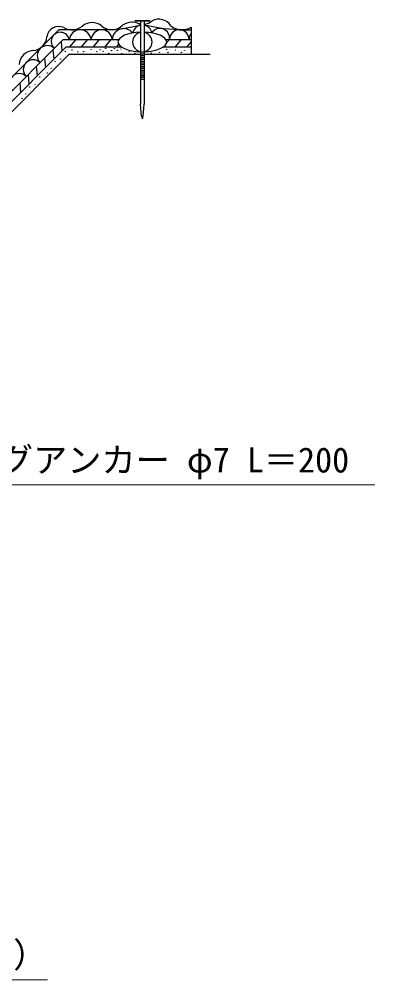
# Model space of a CAD drawing. Units: millimetres, scale not verified. Extents: x 200 to 8200, y 200 to 5825.
# Drawn here: x 3087 to 3815, y 1797 to 3762 of the extents above; entities that cross this region are included whole.
import ezdxf
from ezdxf.enums import TextEntityAlignment as Align

# ---------------------------------------------------------------- set-up
doc = ezdxf.new("R2010")
doc.units = ezdxf.units.MM
doc.header["$LTSCALE"] = 20
doc.layers.add('C-STR', color=1, linetype='Continuous', lineweight=25)
doc.layers.add('C-STR-HTXT', color=1, linetype='Continuous', lineweight=13)
doc.styles.add('ＭＳ ゴシック', font='')
doc.styles.get('ＭＳ ゴシック').set_extended_font_data('MS Gothic')

msp = doc.modelspace()

# ---------------------------------------------------------------- linework, layer by layer
at = {"layer": 'C-STR', "color": 7}
for p, q in [((3323.85, 3759.46), (3353.91, 3759.47)), ((3323.85, 3757.99), (3323.85, 3759.46)), ((3353.91, 3758), (3323.85, 3757.99)), ((3335.38, 3758), (3335.43, 3588.28)), ((3342.38, 3758), (3342.43, 3588.29)), ((3353.91, 3758), (3353.91, 3759.47)), ((2959.49, 3531.57), (3168.15, 3740.24)), ((3279.86, 3740.24), (3168.15, 3740.24)), ((3295.21, 3741.96), (3279.86, 3740.24)), ((3295.21, 3741.96), (3335.38, 3749.58)), ((3382.51, 3741.96), (3342.38, 3749.57)), ((3414.48, 3740.24), (3382.51, 3741.96)), ((3414.48, 3740.24), (3438.86, 3740.24)), ((3438.86, 3745.75), (3438.86, 3690.24)), ((2954.39, 3498.2), (3176.44, 3720.24)), ((3172.57, 3716.37), (3174.27, 3696.86)), ((3176.44, 3720.24), (3290.45, 3720.24)), ((3202.48, 3720.24), (3189.89, 3705.24)), ((3226.48, 3720.24), (3213.89, 3705.24)), ((3250.48, 3720.24), (3237.89, 3705.24)), ((3274.48, 3720.24), (3261.89, 3705.24)), ((3288.86, 3720.24), (3290.45, 3720.24)), ((3387.27, 3720.24), (3438.86, 3720.24)), ((3394.48, 3720.24), (3388.62, 3713.25)), ((3418.48, 3720.24), (3405.89, 3705.24)), ((3438.86, 3715.93), (3429.89, 3705.24)), ((2961.39, 3483.98), (3182.65, 3705.24)), ((3155.6, 3699.4), (3157.3, 3679.89)), ((3182.65, 3705.24), (3288.86, 3705.24)), ((3290.29, 3710.49), (3285.89, 3705.24)), ((3288.86, 3705.24), (3295.56, 3705.24)), ((3335.4, 3694.83), (3342.4, 3694.83)), ((3382.16, 3705.24), (3438.86, 3705.24)), ((2943.86, 3445.24), (3188.86, 3690.24)), ((3138.63, 3682.43), (3140.33, 3662.92)), ((3188.86, 3690.24), (3288.86, 3690.24)), ((3288.86, 3690.24), (3335.4, 3690.24)), ((3335.4, 3691.13), (3342.4, 3691.13)), ((3335.4, 3687.43), (3342.4, 3687.43)), ((3335.4, 3683.72), (3342.4, 3683.72)), ((3335.4, 3680.02), (3342.4, 3680.02)), ((3335.4, 3676.32), (3342.4, 3676.32)), ((3342.4, 3690.24), (3477.84, 3690.24)), ((3121.66, 3665.46), (3123.36, 3645.95)), ((3335.41, 3672.62), (3342.41, 3672.62)), ((3335.41, 3668.91), (3342.41, 3668.91)), ((3335.41, 3665.21), (3342.41, 3665.21)), ((3335.41, 3661.51), (3342.41, 3661.51)), ((3335.41, 3657.81), (3342.41, 3657.81)), ((3104.68, 3648.49), (3106.39, 3628.98)), ((3335.41, 3654.1), (3342.41, 3654.1)), ((3335.41, 3650.4), (3342.41, 3650.4)), ((3335.41, 3646.7), (3342.41, 3646.7)), ((3335.41, 3643), (3342.41, 3643)), ((3335.42, 3639.29), (3342.42, 3639.29)), ((3087.71, 3631.52), (3089.42, 3612.01)), ((3337.44, 3563.28), (3335.43, 3588.28)), ((3340.44, 3563.29), (3342.43, 3588.29)), ((3337.44, 3563.28), (3338.94, 3558.28)), ((3338.94, 3558.28), (3340.44, 3563.29))]:
    msp.add_line(p, q, dxfattribs=at)
for centre in [(3180.83, 3695.7), (3194.66, 3698.7), (3206.4, 3694.54), (3218.47, 3695.52), (3234.02, 3700.18), (3245.53, 3695.54), (3252.18, 3699.78), (3258.49, 3696.39), (3263.73, 3702.07), (3275.24, 3697.43), (3281.33, 3701.4), (3287.63, 3698.01), (3294.84, 3700.78), (3311.81, 3695.54), (3388.58, 3700.12), (3407.04, 3698.55), (3425.2, 3698.15), (3159.99, 3675.42), (3171.41, 3680.28), (3270, 3691.75), (3296.41, 3691.36), (3323.61, 3691.77), (3357.25, 3693.01), (3374.19, 3693.84), (3391.49, 3693.89), (3418.55, 3693.91), (3152.29, 3661.13), (3128.74, 3643.61), (3144.45, 3651.9), (3107.9, 3623.34), (3119.32, 3628.19), (3092.36, 3599.82), (3100.2, 3609.05)]:
    msp.add_circle(centre, 0.3, dxfattribs=at)
at = {"layer": 'C-STR'}
for centre, radius, start, end in [((3236.04, 3724.82), 30.42, 48.88791, 131.11209), ((3322.72, 3706.78), 49.49, 96.60018, 119.8347), ((3314.37, 3706.53), 49.49, 72.65391, 86.91082), ((3339.78, 3781.46), 29.67, 248.95155, 261.48205), ((3339.78, 3781.46), 29.67, 275.03731, 310.03572), ((3372.25, 3731.43), 30.42, 33.88791, 116.11209), ((3167.95, 3721.81), 25.11, 65.43998, 170.72001), ((3194.97, 3773.51), 33.29, 240.11359, 309.26763), ((3276.04, 3770.65), 30.42, 228.88791, 316.48646), ((3420.03, 3776.14), 35.75, 230.92465, 301.78914), ((3112.82, 3727.92), 30.42, 273.88791, 356.11209), ((3116.95, 3667.23), 30.42, 93.88791, 176.11209)]:
    msp.add_arc(centre, radius, start, end, dxfattribs=at)
at = {"layer": 'C-STR', "color": 7}
for centre, radius, start, end in [((3170.96, 3716.38), 18.7, 11.914, 228.49775), ((3211.64, 3717.72), 22.52, 6.41637, 173.58363), ((3255.54, 3718.65), 21.59, 4.23078, 175.76922), ((3300.57, 3719.03), 23.53, 38.26779, 177.05238), ((3339, 3729.4), 20.41, 100.21414, 168.14079), ((3339.89, 3731.03), 18.66, 8.0715, 82.33891), ((3375.07, 3723.3), 19.64, 351.0218, 148.21574), ((3414.48, 3720.24), 20, 0, 180), ((3454.48, 3720.24), 20, 141.33132, 180), ((3144.44, 3687.13), 20.79, 47.16969, 222.83031), ((3115.05, 3658.85), 20, 45, 225), ((3086.77, 3630.57), 20, 45, 225)]:
    msp.add_arc(centre, radius, start, end, dxfattribs=at)
at = {"layer": 'C-STR', "color": 3}
for start, end in [(100.00871, 260.02537), (280.18271, 79.85137)]:
    msp.add_arc((3338.86, 3715.24), 20, start, end, dxfattribs=at)
at = {"layer": 'C-STR', "color": 7}
for start_param, end_param in [(1.6403731, 4.6430501), (4.7831647, 7.7834438)]:
    msp.add_ellipse((3338.86, 3715.24), major_axis=(50, 0), ratio=0.399979, start_param=start_param, end_param=end_param, dxfattribs=at)
at = {"layer": 'C-STR-HTXT'}
for p, q in [((2905.06, 2809.19), (3815.06, 2809.19)), ((2024.29, 1796.82), (3144.29, 1796.82))]:
    msp.add_line(p, q, dxfattribs=at)

# ---------------------------------------------------------------- texts
at = {"layer": 'C-STR-HTXT', "color": 7, "style": 'ＭＳ ゴシック'}
for s, p in [('リングアンカー φ7 L＝200', (2905.06, 2819.19)), ('薄綿（種子・肥料・土壌改良資材）', (2024.29, 1806.82))]:
    msp.add_text(s, height=51.32, dxfattribs=at).set_placement(p, align=Align.BOTTOM_LEFT)

doc.saveas('drawing.dxf')
